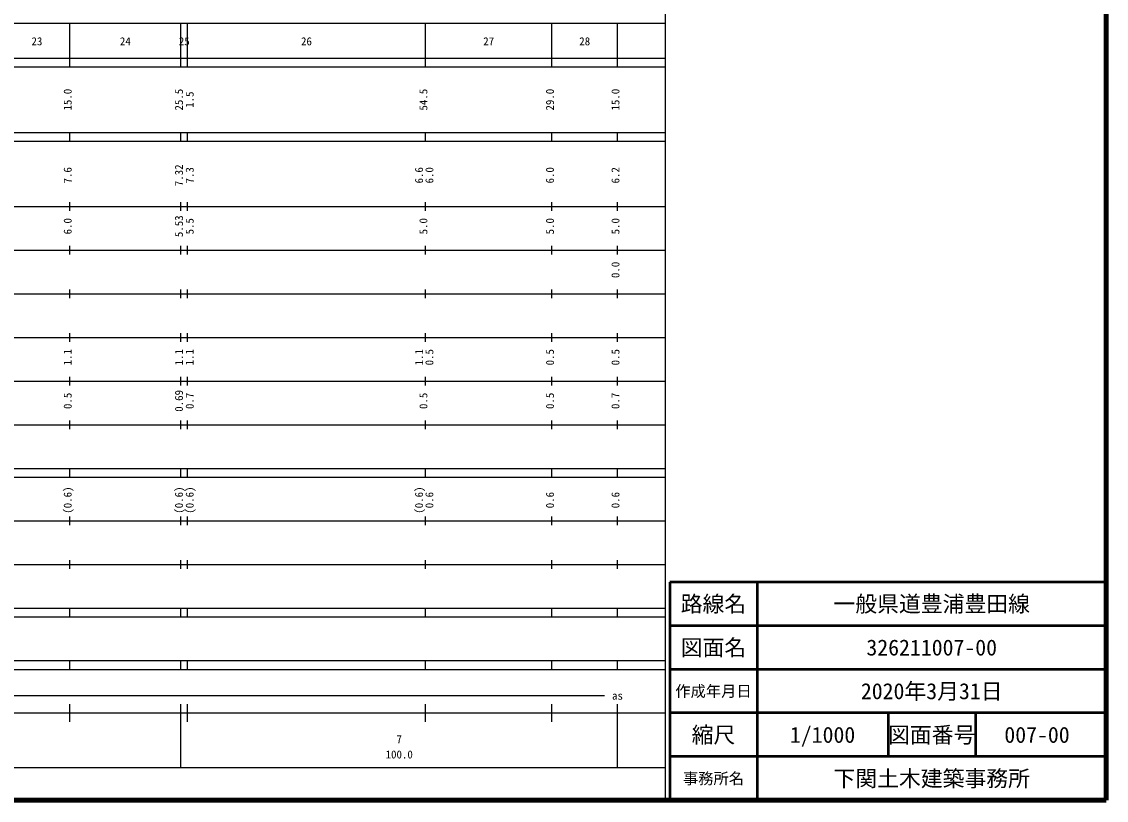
# Model space of a CAD drawing. Units: millimetres on the paper, enlarged 1000 times. Extents: x 40000 to 680000, y 20000 to 380000.
# Drawn here: x 431506 to 680000, y 20000 to 198357 of the extents above; entities that cross this region are included whole.
import ezdxf
from ezdxf.enums import TextEntityAlignment as Align

# ---------------------------------------------------------------- set-up
doc = ezdxf.new("R2010")
doc.units = ezdxf.units.MM
doc.header["$LTSCALE"] = 1000
for name, color, linetype, lineweight in [('M-TTL', 2, 'Continuous', 140), ('M-TTL-BAND', 7, 'Continuous', 25), ('M-TTL-FRAM', 2, 'Continuous', 50), ('M-TTL-LINE', 7, 'Continuous', 50)]:
    doc.layers.add(name, color=color, linetype=linetype, lineweight=lineweight)
doc.layers.add('M-TTL-TXT', color=7, linetype='Continuous')
doc.styles.add('ＭＳ ゴシック', font='')
doc.styles.get('ＭＳ ゴシック').set_extended_font_data('MS Gothic')

msp = doc.modelspace()

# ---------------------------------------------------------------- linework, layer by layer
at = {"layer": 'M-TTL'}
for p, q in [((680000, 20000), (680000, 380000)), ((40000, 20000), (680000, 20000))]:
    msp.add_line(p, q, dxfattribs=at)
at = {"layer": 'M-TTL-BAND'}
for p, q in [((579000, 20000), (579000, 370000)), ((68000, 198000), (579000, 198000)), ((442500, 188000), (442500, 198000)), ((468000, 188000), (468000, 198000)), ((469500, 188000), (469500, 198000)), ((524000, 188000), (524000, 198000)), ((553000, 188000), (553000, 198000)), ((568000, 188000), (568000, 198000)), ((40000, 190000), (579000, 190000)), ((40000, 188000), (579000, 188000)), ((40000, 173000), (579000, 173000)), ((442500, 171000), (442500, 173000)), ((468000, 171000), (468000, 173000)), ((469500, 171000), (469500, 173000)), ((524000, 171000), (524000, 173000)), ((553000, 171000), (553000, 173000)), ((568000, 171000), (568000, 173000)), ((40000, 171000), (579000, 171000)), ((442500, 155000), (442500, 157000)), ((468000, 155000), (468000, 157000)), ((469500, 155000), (469500, 157000)), ((524000, 155000), (524000, 157000)), ((553000, 155000), (553000, 157000)), ((568000, 155000), (568000, 157000)), ((40000, 156000), (579000, 156000)), ((442500, 145000), (442500, 147000)), ((468000, 145000), (468000, 147000)), ((469500, 145000), (469500, 147000)), ((524000, 145000), (524000, 147000)), ((553000, 145000), (553000, 147000)), ((568000, 145000), (568000, 147000)), ((46000, 146000), (579000, 146000)), ((442500, 135000), (442500, 137000)), ((468000, 135000), (468000, 137000)), ((469500, 135000), (469500, 137000)), ((524000, 135000), (524000, 137000)), ((553000, 135000), (553000, 137000)), ((568000, 135000), (568000, 137000)), ((52000, 136000), (579000, 136000)), ((442500, 125000), (442500, 127000)), ((468000, 125000), (468000, 127000)), ((469500, 125000), (469500, 127000)), ((524000, 125000), (524000, 127000)), ((553000, 125000), (553000, 127000)), ((568000, 125000), (568000, 127000)), ((46000, 126000), (579000, 126000)), ((442500, 115000), (442500, 117000)), ((468000, 115000), (468000, 117000)), ((469500, 115000), (469500, 117000)), ((524000, 115000), (524000, 117000)), ((553000, 115000), (553000, 117000)), ((568000, 115000), (568000, 117000)), ((52000, 116000), (579000, 116000)), ((442500, 105000), (442500, 107000)), ((468000, 105000), (468000, 107000)), ((469500, 105000), (469500, 107000)), ((524000, 105000), (524000, 107000)), ((553000, 105000), (553000, 107000)), ((568000, 105000), (568000, 107000)), ((46000, 106000), (579000, 106000)), ((40000, 96000), (579000, 96000)), ((442500, 94000), (442500, 96000)), ((468000, 94000), (468000, 96000)), ((469500, 94000), (469500, 96000)), ((524000, 94000), (524000, 96000)), ((553000, 94000), (553000, 96000)), ((568000, 94000), (568000, 96000)), ((40000, 94000), (579000, 94000)), ((442500, 83000), (442500, 85000)), ((468000, 83000), (468000, 85000)), ((469500, 83000), (469500, 85000)), ((524000, 83000), (524000, 85000)), ((553000, 83000), (553000, 85000)), ((568000, 83000), (568000, 85000)), ((49000, 84000), (579000, 84000)), ((442500, 73000), (442500, 75000)), ((468000, 73000), (468000, 75000)), ((469500, 73000), (469500, 75000)), ((524000, 73000), (524000, 75000)), ((553000, 73000), (553000, 75000)), ((568000, 73000), (568000, 75000)), ((40000, 74000), (579000, 74000)), ((40000, 64000), (579000, 64000)), ((442500, 62000), (442500, 64000)), ((468000, 62000), (468000, 64000)), ((469500, 62000), (469500, 64000)), ((524000, 62000), (524000, 64000)), ((553000, 62000), (553000, 64000)), ((568000, 62000), (568000, 64000)), ((40000, 62000), (579000, 62000)), ((40000, 52000), (579000, 52000)), ((40000, 50000), (579000, 50000)), ((442500, 50000), (442500, 52000)), ((468000, 50000), (468000, 52000)), ((469500, 50000), (469500, 52000)), ((524000, 50000), (524000, 52000)), ((553000, 50000), (553000, 52000)), ((568000, 50000), (568000, 52000)), ((295500, 44000), (565000, 44000)), ((40000, 40000), (579000, 40000)), ((442500, 38000), (442500, 42000)), ((468000, 27500), (468000, 42000)), ((469500, 38000), (469500, 42000)), ((524000, 38000), (524000, 42000)), ((553000, 38000), (553000, 42000)), ((568000, 27500), (568000, 42000)), ((68000, 27500), (579000, 27500))]:
    msp.add_line(p, q, dxfattribs=at)
at = {"layer": 'M-TTL-FRAM'}
for p, q in [((680000, 70000), (580000, 70000)), ((580000, 70000), (580000, 20000))]:
    msp.add_line(p, q, dxfattribs=at)
at = {"layer": 'M-TTL-LINE'}
for p, q in [((600000, 70000), (600000, 20000)), ((680000, 60000), (580000, 60000)), ((680000, 50000), (580000, 50000)), ((680000, 40000), (580000, 40000)), ((630000, 40000), (630000, 30000)), ((650000, 40000), (650000, 30000)), ((680000, 30000), (580000, 30000))]:
    msp.add_line(p, q, dxfattribs=at)

# ---------------------------------------------------------------- texts
at = {"layer": 'M-TTL-BAND', "style": 'ＭＳ ゴシック'}
for s, p in [('23', (435000, 192405)), ('24', (455250, 192405)), ('25', (468750, 192405)), ('26', (496750, 192405)), ('27', (538500, 192405)), ('28', (560500, 192405)), ('as', (568000, 42500)), ('7', (518000, 32523)), ('100.0', (518000, 29033))]:
    msp.add_text(s, height=1833, dxfattribs=at).set_placement(p, align=Align.BOTTOM_CENTER)
for s, p in [('15.0', (443500, 180500)), ('25.5', (469000, 180500)), ('1.5', (471455, 180500)), ('54.5', (525000, 180500)), ('29.0', (554000, 180500)), ('15.0', (569000, 180500)), ('7.6', (443500, 163174)), ('7.32', (469000, 163174)), ('7.3', (471455, 163174)), ('6.6', (524000, 163174)), ('6.0', (526370, 163174)), ('6.0', (554000, 163174)), ('6.2', (569000, 163174)), ('6.0', (443500, 151500)), ('5.53', (469000, 151500)), ('5.5', (471455, 151500)), ('5.0', (525000, 151500)), ('5.0', (554000, 151500)), ('5.0', (569000, 151500)), ('0.0', (569000, 141500)), ('1.1', (443500, 121500)), ('1.1', (469000, 121500)), ('1.1', (471455, 121500)), ('1.1', (524000, 121500)), ('0.5', (526370, 121500)), ('0.5', (554000, 121500)), ('0.5', (569000, 121500)), ('0.5', (443500, 111500)), ('0.69', (469000, 111500)), ('0.7', (471455, 111500)), ('0.5', (525000, 111500)), ('0.5', (554000, 111500)), ('0.7', (569000, 111500)), ('(0.6)', (443500, 88764)), ('(0.6)', (469000, 88764)), ('(0.6)', (471455, 88764)), ('(0.6)', (524000, 88764)), ('0.6', (526370, 88764)), ('0.6', (554000, 88764)), ('0.6', (569000, 88764))]:
    msp.add_text(s, height=1833, rotation=90, dxfattribs=at).set_placement(p, align=Align.BOTTOM_CENTER)
at = {"layer": 'M-TTL-TXT', "style": 'ＭＳ ゴシック'}
for s, height, p in [('路線名', 3666, (590000, 65000)), ('路線名', 3666, (590000, 65000)), ('一般県道豊浦豊田線', 3666, (640000, 65000)), ('図面名', 3666, (590000, 55000)), ('図面名', 3666, (590000, 55000)), ('326211007-00', 3666, (640000, 55000)), ('2020年3月31日', 3666, (640000, 45000)), ('作成年月日', 2566, (590000, 45000)), ('作成年月日', 2566, (590000, 45000)), ('縮尺', 3666, (590000, 35000)), ('縮尺', 3666, (590000, 35000)), ('図面番号', 3666, (640000, 35000)), ('図面番号', 3666, (640000, 35000)), ('1/1000', 3666, (615000, 35000)), ('007-00', 3666, (664125, 35000)), ('下関土木建築事務所', 3666, (640000, 25000)), ('事務所名', 2566, (590000, 25000)), ('事務所名', 2566, (590000, 25000))]:
    msp.add_text(s, height=height, dxfattribs=at).set_placement(p, align=Align.MIDDLE_CENTER)

doc.saveas('drawing.dxf')
